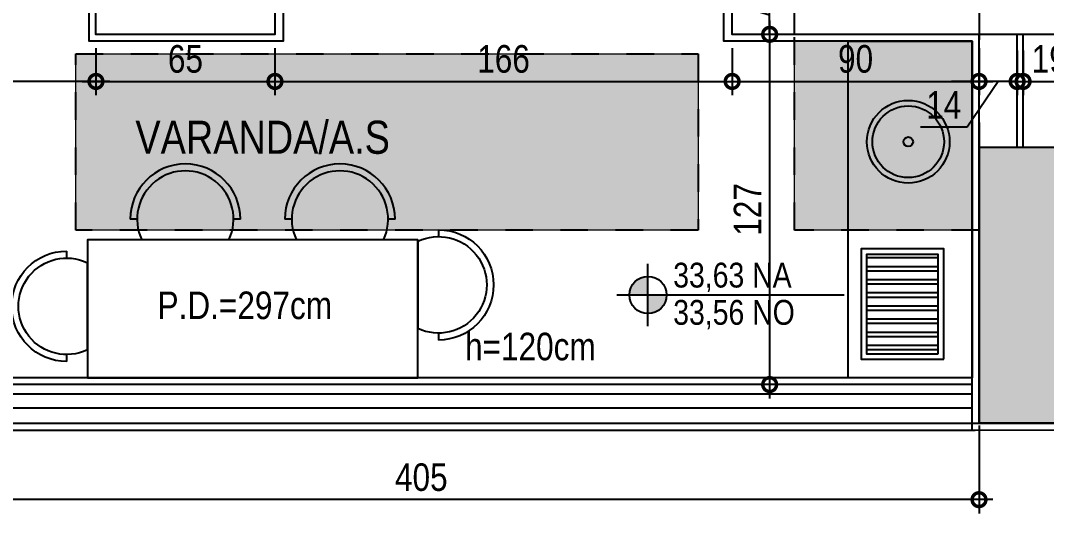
# Model space of a CAD drawing. Header units: metres. Extents: x -23 to 570, y -54 to 184.
# Drawn here: x -8.49 to -4.765, y 46.673 to 48.46 of the extents above; entities that cross this region are included whole.
import ezdxf
from ezdxf.enums import TextEntityAlignment as Align
from ezdxf.xclip import XClip

# ---------------------------------------------------------------- set-up
doc = ezdxf.new("R2010")
doc.units = ezdxf.units.M
doc.header["$XCLIPFRAME"] = 0
doc.header["$PDMODE"] = 35
doc.linetypes.add('DASHEDX2', pattern=[1.5, 1, -0.5])
for name, color, linetype in [('1', 232, 'DASHEDX2'), ('4', 2, 'Continuous'), ('ARQ-DIM', 2, 'Continuous'), ('ARQ-SIM', 1, 'Continuous'), ('ARQ-TXT', 2, 'Continuous'), ('PUC$0$ARQ-ALV ACAB', 4, 'Continuous'), ('PUC$0$ARQ-ALV OSSO', 5, 'Continuous'), ('PUC$0$ARQ-AUX', 7, 'Continuous'), ('PUC$0$ARQ-AUX2', 2, 'Continuous'), ('PUC$0$ARQ-MOB', 7, 'Continuous')]:
    doc.layers.add(name, color=color, linetype=linetype)
doc.layers.add('PUC$0$ARQ-FORRO', color=9, linetype='Continuous', lineweight=5)
doc.styles.add('Adesa', font='ARIALN.TTF')
doc.dimstyles.new('ADESA 1-0050', dxfattribs={"dimtxt": 0.1, "dimasz": 0.1, "dimexe": 0.05, "dimexo": 0.05, "dimgap": 0.03, "dimtad": 1, "dimdec": 1, "dimlfac": 100, "dimzin": 12, "dimtxsty": 'Adesa', "dimblk": 'DOTSMALL', "dimcen": 1, "dimdle": 0.05, "dimclrd": 1, "dimclre": 1, "dimclrt": 256, "dimazin": 3, "dimtm": 1e-09, "dimtfac": 1, "dimtdec": 1, "dimtmove": 1, "dimatfit": 0, "dimldrblk": 'DOTSMALL', "dimfxl": 0.8, "dimtvp": 2, "dimtolj": 1, "dimtzin": 0, "dimarcsym": 0})

# ---------------------------------------------------------------- blocks, each defined once
blk = doc.blocks.new('_DotSmall')
at = {"color": 0, "linetype": 'ByBlock', "const_width": 0.5}
blk.add_lwpolyline([(-0.0625, 0, 1), (0.0625, 0, 1)], format="xyb", close=True, dxfattribs=at)
blk = doc.blocks.new('*D1033')
at = {"layer": 'ARQ-DIM', "color": 1, "lineweight": -2, "transparency": 16777216}
for p, q in [((-9.06, 47.02), (-9.06, 46.6727)), ((-5.01, 46.9912), (-5.01, 46.6727)), ((-4.96, 46.7227), (-9.11, 46.7227))]:
    blk.add_line(p, q, dxfattribs=at)
at = {"layer": 'Defpoints', "color": 0, "transparency": 16777216}
for p in [(-9.06, 47.07, 0), (-5.01, 47.0412, 0), (-9.06, 46.7227)]:
    blk.add_point(p, dxfattribs=at)
at = {"layer": 'ARQ-DIM', "color": 1, "lineweight": -2, "transparency": 16777216, "xscale": 0.1, "yscale": 0.1, "zscale": 0.1, "rotation": 180}
blk.add_blockref('_DotSmall', (-9.06, 46.7227), dxfattribs=at)
at = {"layer": 'ARQ-DIM', "color": 1, "lineweight": -2, "transparency": 16777216, "xscale": 0.1, "yscale": 0.1, "zscale": 0.1}
blk.add_blockref('_DotSmall', (-5.01, 46.7227), dxfattribs=at)
at = {"layer": 'ARQ-DIM', "transparency": 16777216, "insert": (-7.035, 46.8037), "char_height": 0.1, "attachment_point": 5, "style": 'Adesa'}
blk.add_mtext('\\A1;405', dxfattribs=at)
blk = doc.blocks.new('*D1039')
at = {"layer": 'ARQ-DIM', "color": 1, "lineweight": -2, "transparency": 16777216}
for p, q in [((-8.2164, 48.36), (-8.2164, 48.1892)), ((-7.5664, 48.36), (-7.5664, 48.1892)), ((-8.2664, 48.2392), (-7.5164, 48.2392))]:
    blk.add_line(p, q, dxfattribs=at)
at = {"layer": 'Defpoints', "color": 0, "transparency": 16777216}
for p in [(-8.2164, 48.41, 0), (-7.5664, 48.41, 0), (-7.5664, 48.2392)]:
    blk.add_point(p, dxfattribs=at)
at = {"layer": 'ARQ-DIM', "color": 1, "lineweight": -2, "transparency": 16777216, "xscale": 0.1, "yscale": 0.1, "zscale": 0.1, "rotation": 180}
blk.add_blockref('_DotSmall', (-8.2164, 48.2392), dxfattribs=at)
at = {"layer": 'ARQ-DIM', "color": 1, "lineweight": -2, "transparency": 16777216, "xscale": 0.1, "yscale": 0.1, "zscale": 0.1}
blk.add_blockref('_DotSmall', (-7.5664, 48.2392), dxfattribs=at)
at = {"layer": 'ARQ-DIM', "transparency": 16777216, "insert": (-7.8914, 48.3203), "char_height": 0.1, "attachment_point": 5, "style": 'Adesa'}
blk.add_mtext('\\A1;65', dxfattribs=at)
blk = doc.blocks.new('*D1040')
at = {"layer": 'ARQ-DIM', "color": 1, "lineweight": -2, "transparency": 16777216}
for p, q in [((-7.5664, 48.36), (-7.5664, 48.1892)), ((-5.9064, 48.36), (-5.9064, 48.1892)), ((-7.6164, 48.2392), (-5.8564, 48.2392))]:
    blk.add_line(p, q, dxfattribs=at)
at = {"layer": 'Defpoints', "color": 0, "transparency": 16777216}
for p in [(-7.5664, 48.41, 0), (-5.9064, 48.41, 0), (-5.9064, 48.2392)]:
    blk.add_point(p, dxfattribs=at)
at = {"layer": 'ARQ-DIM', "color": 1, "lineweight": -2, "transparency": 16777216, "xscale": 0.1, "yscale": 0.1, "zscale": 0.1, "rotation": 180}
blk.add_blockref('_DotSmall', (-7.5664, 48.2392), dxfattribs=at)
at = {"layer": 'ARQ-DIM', "color": 1, "lineweight": -2, "transparency": 16777216, "xscale": 0.1, "yscale": 0.1, "zscale": 0.1}
blk.add_blockref('_DotSmall', (-5.9064, 48.2392), dxfattribs=at)
at = {"layer": 'ARQ-DIM', "transparency": 16777216, "insert": (-6.7364, 48.3203), "char_height": 0.1, "attachment_point": 5, "style": 'Adesa'}
blk.add_mtext('\\A1;166', dxfattribs=at)
blk = doc.blocks.new('*D1041')
at = {"layer": 'ARQ-DIM', "color": 1, "lineweight": -2, "transparency": 16777216}
for p, q in [((-5.9064, 48.36), (-5.9064, 48.1892)), ((-5.01, 48.36), (-5.01, 48.1892)), ((-5.9564, 48.2392), (-4.96, 48.2392))]:
    blk.add_line(p, q, dxfattribs=at)
at = {"layer": 'Defpoints', "color": 0, "transparency": 16777216}
for p in [(-5.9064, 48.41, 0), (-5.01, 48.41, 0), (-5.01, 48.2392)]:
    blk.add_point(p, dxfattribs=at)
at = {"layer": 'ARQ-DIM', "color": 1, "lineweight": -2, "transparency": 16777216, "xscale": 0.1, "yscale": 0.1, "zscale": 0.1, "rotation": 180}
blk.add_blockref('_DotSmall', (-5.9064, 48.2392), dxfattribs=at)
at = {"layer": 'ARQ-DIM', "color": 1, "lineweight": -2, "transparency": 16777216, "xscale": 0.1, "yscale": 0.1, "zscale": 0.1}
blk.add_blockref('_DotSmall', (-5.01, 48.2392), dxfattribs=at)
at = {"layer": 'ARQ-DIM', "transparency": 16777216, "insert": (-5.4582, 48.3203), "char_height": 0.1, "attachment_point": 5, "style": 'Adesa'}
blk.add_mtext('\\A1;90', dxfattribs=at)
blk = doc.blocks.new('*D1042')
at = {"layer": 'ARQ-DIM', "color": 1, "lineweight": -2, "transparency": 16777216}
for p, q in [((-5.01, 48.3512), (-5.01, 48.1892)), ((-4.8715, 48.3512), (-4.8715, 48.1892)), ((-5.01, 48.2392), (-5.11, 48.2392)), ((-4.9408, 48.2392), (-5.0535, 48.0738)), ((-4.8715, 48.2392), (-5.01, 48.2392)), ((-4.8715, 48.2392), (-5.01, 48.2392)), ((-4.8715, 48.2392), (-4.7715, 48.2392)), ((-5.0535, 48.0738), (-5.223, 48.0738))]:
    blk.add_line(p, q, dxfattribs=at)
at = {"layer": 'Defpoints', "color": 0, "transparency": 16777216}
for p in [(-5.01, 48.4012, 0), (-4.8715, 48.4012, 0), (-5.01, 48.2392)]:
    blk.add_point(p, dxfattribs=at)
at = {"layer": 'ARQ-DIM', "color": 1, "lineweight": -2, "transparency": 16777216, "xscale": 0.1, "yscale": 0.1, "zscale": 0.1}
blk.add_blockref('_DotSmall', (-5.01, 48.2392), dxfattribs=at)
at = {"layer": 'ARQ-DIM', "color": 1, "lineweight": -2, "transparency": 16777216, "xscale": 0.1, "yscale": 0.1, "zscale": 0.1, "rotation": 180}
blk.add_blockref('_DotSmall', (-4.8715, 48.2392), dxfattribs=at)
at = {"layer": 'ARQ-DIM', "transparency": 16777216, "insert": (-5.1382, 48.154), "char_height": 0.1, "attachment_point": 5, "style": 'Adesa'}
blk.add_mtext('\\A1;14', dxfattribs=at)
blk = doc.blocks.new('*D1043')
at = {"layer": 'ARQ-DIM', "color": 1, "lineweight": -2, "transparency": 16777216}
for p, q in [((-4.85, 48.3512), (-4.85, 48.1892)), ((-4.66, 48.3512), (-4.66, 48.1892)), ((-4.9, 48.2392), (-4.61, 48.2392))]:
    blk.add_line(p, q, dxfattribs=at)
at = {"layer": 'Defpoints', "color": 0, "transparency": 16777216}
for p in [(-4.85, 48.4012), (-4.66, 48.4012, 0), (-4.66, 48.2392)]:
    blk.add_point(p, dxfattribs=at)
at = {"layer": 'ARQ-DIM', "color": 1, "lineweight": -2, "transparency": 16777216, "xscale": 0.1, "yscale": 0.1, "zscale": 0.1, "rotation": 180}
blk.add_blockref('_DotSmall', (-4.85, 48.2392), dxfattribs=at)
at = {"layer": 'ARQ-DIM', "color": 1, "lineweight": -2, "transparency": 16777216, "xscale": 0.1, "yscale": 0.1, "zscale": 0.1}
blk.add_blockref('_DotSmall', (-4.66, 48.2392), dxfattribs=at)
at = {"layer": 'ARQ-DIM', "transparency": 16777216, "insert": (-4.755, 48.3203), "char_height": 0.1, "attachment_point": 5, "style": 'Adesa'}
blk.add_mtext('\\A1;19', dxfattribs=at)
blk = doc.blocks.new('*D1045')
at = {"layer": 'ARQ-DIM', "color": 1, "lineweight": -2, "transparency": 16777216}
for p, q in [((-9.3964, 48.8187), (-9.3964, 48.1892)), ((-8.2164, 48.36), (-8.2164, 48.1892)), ((-8.1664, 48.2392), (-9.4464, 48.2392))]:
    blk.add_line(p, q, dxfattribs=at)
at = {"layer": 'Defpoints', "color": 0, "transparency": 16777216}
for p in [(-9.3964, 48.8687, 0), (-8.2164, 48.41, 0), (-9.3964, 48.2392)]:
    blk.add_point(p, dxfattribs=at)
at = {"layer": 'ARQ-DIM', "color": 1, "lineweight": -2, "transparency": 16777216, "xscale": 0.1, "yscale": 0.1, "zscale": 0.1, "rotation": 180}
blk.add_blockref('_DotSmall', (-9.3964, 48.2392), dxfattribs=at)
at = {"layer": 'ARQ-DIM', "color": 1, "lineweight": -2, "transparency": 16777216, "xscale": 0.1, "yscale": 0.1, "zscale": 0.1}
blk.add_blockref('_DotSmall', (-8.2164, 48.2392), dxfattribs=at)
at = {"layer": 'ARQ-DIM', "transparency": 16777216, "insert": (-8.8064, 48.3203), "char_height": 0.1, "attachment_point": 5, "style": 'Adesa'}
blk.add_mtext('\\A1;118', dxfattribs=at)
blk = doc.blocks.new('*D1076')
at = {"layer": 'ARQ-DIM', "color": 1, "lineweight": -2, "transparency": 16777216}
for p, q in [((-5.9154, 48.5236), (-5.9154, 48.693)), ((-5.7702, 48.55), (-5.7702, 48.65)), ((-5.6481, 48.55), (-5.8202, 48.55)), ((-5.7702, 48.41), (-5.7702, 48.55)), ((-5.7702, 48.41), (-5.7702, 48.55)), ((-5.7702, 48.48), (-5.9154, 48.5236)), ((-5.6481, 48.41), (-5.8202, 48.41)), ((-5.7702, 48.41), (-5.7702, 48.31))]:
    blk.add_line(p, q, dxfattribs=at)
at = {"layer": 'Defpoints', "color": 0, "transparency": 16777216}
for p in [(-5.7702, 48.55), (-5.5981, 48.55, 0), (-5.5981, 48.41, 0)]:
    blk.add_point(p, dxfattribs=at)
at = {"layer": 'ARQ-DIM', "color": 1, "lineweight": -2, "transparency": 16777216, "xscale": 0.1, "yscale": 0.1, "zscale": 0.1}
for p, rotation in [((-5.7702, 48.55), 270), ((-5.7702, 48.41), 90)]:
    blk.add_blockref('_DotSmall', p, dxfattribs=dict(at, rotation=rotation))
at = {"layer": 'ARQ-DIM', "transparency": 16777216, "insert": (-5.9956, 48.6083), "char_height": 0.1, "attachment_point": 5, "rotation": 90, "style": 'Adesa'}
blk.add_mtext('\\A1;14', dxfattribs=at)
blk = doc.blocks.new('NipAcOs')
at = {"layer": 'ARQ-SIM'}
h = blk.add_hatch(color=256, dxfattribs=at)
h.dxf.hatch_style = 1
h.paths.add_polyline_path([(0, 0.15, 0.414214), (-0.15, 0), (0, 0)])
h.paths.add_polyline_path([(0.15, 0), (0, 0), (0, -0.15, 0.414214)])
for p, q in [((0, -0.25), (0, 0.25)), ((-0.25, 0), (0.15, 0)), ((0.15, 0), (1.5834, 0))]:
    blk.add_line(p, q, dxfattribs=at)
blk.add_circle((0, 0), 0.15, dxfattribs=at)
at = {"style": 'Adesa'}
for p in [(0.204, 0.06), (0.204, -0.24)]:
    blk.add_attdef('000,00', p, '', height=0.2, dxfattribs=at)
blk = doc.blocks.new('*D1334')
at = {"layer": 'ARQ-DIM', "color": 1, "lineweight": -2, "transparency": 16777216}
for p, q in [((-5.7702, 48.46), (-5.7702, 47.09)), ((-5.6481, 48.41), (-5.8202, 48.41)), ((-5.6481, 47.14), (-5.8202, 47.14))]:
    blk.add_line(p, q, dxfattribs=at)
at = {"layer": 'Defpoints', "color": 0, "transparency": 16777216}
for p in [(-5.5981, 48.41, 0), (-5.7702, 47.14), (-5.5981, 47.14, 0)]:
    blk.add_point(p, dxfattribs=at)
at = {"layer": 'ARQ-DIM', "color": 1, "lineweight": -2, "transparency": 16777216, "xscale": 0.1, "yscale": 0.1, "zscale": 0.1}
for p, rotation in [((-5.7702, 48.41), 90), ((-5.7702, 47.14), 270)]:
    blk.add_blockref('_DotSmall', p, dxfattribs=dict(at, rotation=rotation))
at = {"layer": 'ARQ-DIM', "transparency": 16777216, "insert": (-5.8504, 47.775), "char_height": 0.1, "attachment_point": 5, "rotation": 90, "style": 'Adesa'}
blk.add_mtext('\\A1;127', dxfattribs=at)
blk = doc.blocks.new('PUC$0$pl apto tipo 4 puc')
at = {"layer": 'PUC$0$ARQ-ALV ACAB'}
for p, q in [((9.0318, 3.0262, 0), (5.0252, 3.0262)), ((5.0368, 2.8362, 0), (9.0318, 2.8362, 0))]:
    blk.add_line(p, q, dxfattribs=at)
blk.add_lwpolyline([(4.6663, 3.0274), (5.0368, 3.0262), (5.0368, 1.6162), (5.9381, 1.6162), (5.9381, 1.4462), (5.0168, 1.4459), (5.0168, 0.0059), (3.0556, 0.0062), (3.0556, -0.0782), (2.9056, -0.0782), (2.9056, 0.1562), (4.8668, 0.1559)], dxfattribs=at)
blk.add_lwpolyline([(8.2431, 0.9362), (8.2981, 0.9362), (8.2981, 0.7662), (8.2231, 0.7662), (8.2231, -0.1638), (8.0731, -0.1638), (8.0731, 1.4462), (7.5381, 1.4462), (7.5381, 1.6162), (8.2431, 1.6162)], close=True, dxfattribs=at)
at = {"layer": 'PUC$0$ARQ-ALV OSSO'}
for points in [[(4.6613, 3.0012), (5.0118, 3.0012), (5.0118, 1.5912), (5.0118, 1.5912), (5.9081, 1.5912), (5.9081, 1.4512), (5.0118, 1.4509), (5.0118, 0.0109), (3.0506, 0.0112), (3.0506, -0.0732), (2.9106, -0.0732), (2.9106, 0.1512), (4.8718, 0.1509)], [(4.8518, 2.0012), (4.8518, 1.5912)], [(4.8733, 2.0012), (4.8733, 1.5912)], [(4.6618, 1.5912), (5.0118, 1.5912)]]:
    blk.add_lwpolyline(points, dxfattribs=at)
blk.add_lwpolyline([(8.2181, 0.9112), (8.2681, 0.9112), (8.2681, 0.7712), (8.2181, 0.7712), (8.2181, -0.1588), (8.0781, -0.1588), (8.0781, 1.4512), (7.5681, 1.4512), (7.5681, 1.5912), (8.2181, 1.5912)], close=True, dxfattribs=at)
at = {"layer": 'PUC$0$ARQ-AUX', "elevation": 0}
for points in [[(9.0318, 3.0012), (5.0368, 3.0012)], [(5.0368, 2.8612), (9.0318, 2.8612)]]:
    blk.add_lwpolyline(points, dxfattribs=at)
at = {"layer": 'PUC$0$ARQ-AUX2', "elevation": 0}
for points in [[(5.0368, 2.9462), (9.0318, 2.9462)], [(5.0368, 2.8962), (9.0318, 2.8962)]]:
    blk.add_lwpolyline(points, dxfattribs=at)
blk = doc.blocks.new('PUC$0$BCO')
at = {"layer": 'PUC$0$ARQ-MOB'}
blk.add_line((-0.1581, 0), (0.1581, 0), dxfattribs=at)
for points in [[(-0.2, -0.075), (-0.175, -0.075)], [(0.175, -0.075), (0.2, -0.075)]]:
    blk.add_lwpolyline(points, dxfattribs=at)
for radius, start, end in [(0.175, 154.6231, 25.3769), (0.2, 180, 0)]:
    blk.add_arc((0, -0.075), radius, start, end, dxfattribs=at)
blk = doc.blocks.new('PUC$0$opção layout tipo 2')
at = {"layer": 'PUC$0$ARQ-MOB'}
h = blk.add_hatch(dxfattribs=at)
h.set_pattern_fill('ANSI32', color=256, scale=0.005, angle=315)
h.set_pattern_definition([(180, (220.3352, -63.22298), (-3e-18, -0.047625), []), (180, (220.319325, -63.207106), (-3e-18, -0.047625), [])])
h.paths.add_polyline_path([(-4.3832, -4.653), (-4.3832, -4.293), (-4.6432, -4.293), (-4.6431, -4.653)])
at = {"layer": 'PUC$0$ARQ-MOB', "elevation": 0}
for points in [[(-4.71, -3.52), (-4.26, -3.52), (-4.26, -4.74), (-4.7099, -4.74)], [(-6.2726, -4.74), (-6.2726, -4.24), (-7.4726, -4.24), (-7.4726, -4.74)]]:
    blk.add_lwpolyline(points, close=True, dxfattribs=at)
at = {"layer": 'PUC$0$ARQ-MOB'}
for points in [[(-4.3632, -4.673), (-4.3632, -4.273), (-4.6632, -4.273), (-4.6631, -4.673)], [(-4.3832, -4.653), (-4.3832, -4.293), (-4.6432, -4.293), (-4.6431, -4.653)]]:
    blk.add_lwpolyline(points, close=True, dxfattribs=at)
for radius in [0.15, 0.13, 0.0174]:
    blk.add_circle((-4.492, -3.8846), radius, dxfattribs=at)
at = {"layer": 'PUC$0$ARQ-MOB', "rotation": 180}
for p in [(-7.1168, -4.24, 0), (-6.5555, -4.24, 0)]:
    blk.add_blockref('PUC$0$BCO', p, dxfattribs=at)
at = {"layer": 'PUC$0$ARQ-MOB', "xscale": -1}
for p, rotation in [((-6.2726, -4.4035, 0), 90), ((-7.4726, -4.4812, 0), 270)]:
    blk.add_blockref('PUC$0$BCO', p, dxfattribs=dict(at, rotation=rotation))
blk = doc.blocks.new('PUC$0$pl forro 1')
at = {"layer": 'PUC$0$ARQ-FORRO'}
h = blk.add_hatch(dxfattribs=at)
h.set_pattern_fill('ANGLE', color=256)
h.set_pattern_definition([(0, (21.025, -0.875), (0, 6.985), [5.08, -1.905]), (90, (21.025, -0.875), (-6.985, 4e-16), [5.08, -1.905])])
h.paths.add_polyline_path([(15.9899, -3.7093), (13.9899, -3.7094), (13.9899, -3.7101), (12.7899, -3.7101), (11.9949, -3.7098), (11.9949, -3.7343), (15.9899, -3.7343)])
blk = doc.blocks.new('PUC$0$pl  forro opção 2')
at = {"layer": 'PUC$0$ARQ-FORRO'}
h = blk.add_hatch(color=256, dxfattribs=at)
h.dxf.hatch_style = 1
h.paths.add_polyline_path([(-5.3249, 1.2408), (-4.68, 1.2408), (-4.68, 0.555), (-5.3249, 0.555)])
h.paths.add_polyline_path([(-7.9348, 1.1942), (-5.6749, 1.1942), (-5.6749, 0.555), (-7.9348, 0.555)])
h.paths.add_polyline_path([(-9.0163, 1.9208), (-8.2848, 1.9208), (-8.2848, 0.555), (-8.745, 0.555), (-8.745, 0.0208), (-9.65, 0.0208), (-9.65, 1.6408), (-9.0164, 1.6408)])
h.paths.add_polyline_path([(-9.35, 0.9208), (-9.6, 0.9208), (-9.6, 0.6208), (-9.35, 0.6208)], flags=16)
at = {"layer": 'PUC$0$ARQ-FORRO', "elevation": 0}
for points in [[(-5.3249, 1.2408), (-4.68, 1.2408), (-4.68, 0.555), (-5.3249, 0.555)], [(-7.9348, 1.1942), (-5.6749, 1.1942), (-5.6749, 0.555), (-7.9348, 0.555)]]:
    blk.add_lwpolyline(points, close=True, dxfattribs=at)
blk = doc.blocks.new('PUC')
at = {"layer": 'PUC$0$ARQ-ALV OSSO', "elevation": 0}
blk.add_lwpolyline([(-5.4757, 48.4101), (-2.9088, 48.4101)], dxfattribs=at)
at = {"layer": 'PUC$0$ARQ-ALV OSSO', "color": 6, "rotation": 180}
blk.add_blockref('PUC$0$pl apto tipo 4 puc', (0.0018, 50.0012, 0), dxfattribs=at)
at = {"layer": 'PUC$0$ARQ-FORRO'}
for name, p in [('PUC$0$pl forro 1', (-21.0249, 50.8751, 0)), ('PUC$0$pl  forro opção 2', (-0.355, 47.145, 0))]:
    blk.add_blockref(name, p, dxfattribs=at)
at = {"layer": 'PUC$0$ARQ-MOB'}
blk.add_blockref('PUC$0$opção layout tipo 2', (-0.775, 51.905), dxfattribs=at)
blk = doc.blocks.new('est-lo-07-6sb-r00')
at = {"layer": '4'}
h = blk.add_hatch(color=8, dxfattribs=at)
h.dxf.hatch_style = 1
h.paths.add_polyline_path([(213.004314, 592.98646), (232.004314, 592.98646), (232.004314, 743.98646), (213.004314, 743.98646)], flags=17)
h.paths.add_polyline_path([(517.003016, 942.98646), (353.003016, 942.98646), (353.003016, 923.986062), (498.003016, 923.986062), (498.003016, 465.008359), (498.003039, 465.008359), (498.003039, 450.008359), (498.003039, 395.98646), (517.003016, 395.98646)])
h.paths.add_polyline_path([(3672.003309, 253.001099), (3672.003309, 388.001099), (3637.003309, 388.001099), (3637.003309, 253.001099)])
h.paths.add_polyline_path([(3637.003309, 942.98646), (3637.003194, 872.98646), (3653.003309, 872.98646), (3653.003309, 599.001099), (3637.003309, 599.001099), (3637.003309, 539.001099), (3672.003309, 539.001099), (3672.003309, 942.98646)])
h.paths.add_polyline_path([(3672.003424, 102.001099), (3637.003309, 102.001099), (3637.003309, 42.001099), (3653.003307, 42.001099), (3653.003307, -229.998901), (3637.003309, -229.998901), (3637.003309, -299.998901), (3672.003424, -299.998901)])
h.paths.add_polyline_path([(3075.003309, -299.999844), (3110.003309, -299.999844), (3110.003309, -199.999844), (3075.003309, -199.999844)])
h.paths.add_polyline_path([(3075.003309, 270.500177), (3110.003309, 270.500177), (3110.003309, 370.500177), (3075.003309, 370.500177)])
h.paths.add_polyline_path([(520.003309, 942.98646), (520.003309, 395.98646), (555.003309, 395.98646), (555.003309, 451.98646), (539.003309, 451.98646), (539.003309, 872.98646), (555.003309, 872.98646), (555.003309, 942.98646)])
h.paths.add_polyline_path([(-2102.995138, 253.000177), (-2102.995138, 388.000177), (-2137.995138, 388.000177), (-2137.995138, 253.000177)])
h.paths.add_polyline_path([(-2137.995138, 101.999935), (-2137.995138, -299.999844), (-2102.995138, -299.999844), (-2102.995138, -229.999844), (-2118.995138, -229.999844), (-2118.995138, 41.999935), (-2102.995138, 41.999935), (-2102.995138, 101.999935)])
h.paths.add_polyline_path([(-2137.995141, 942.98646), (-2137.995141, 538.988972), (-2102.995141, 538.988972), (-2102.995141, 598.988972), (-2118.995141, 598.988972), (-2118.995141, 872.98646), (-2102.995141, 872.98646), (-2102.995141, 942.98646)])
h.paths.add_polyline_path([(520.003309, 245.003526), (520.003309, -299.999844), (555.003309, -299.999844), (555.003309, -229.999844), (539.003309, -229.999844), (539.003309, 185.003526), (555.003309, 185.003526), (555.003309, 245.003526)])
h.paths.add_polyline_path([(-34.995574, 942.98646), (-34.995574, 872.98646), (-18.995574, 872.98646), (-18.995574, 455.98646), (-34.995574, 455.98646), (-34.995574, 395.98646), (232.004426, 395.98646), (232.004426, 481.98646), (213.004426, 481.98646), (213.004426, 414.98646), (0.004426, 414.98646), (0.004426, 923.98646), (213.004426, 923.98646), (213.004426, 854.98646), (232.004426, 854.98646), (232.004426, 923.98646), (252.004426, 923.98646), (252.004426, 942.98646)])
h.paths.add_polyline_path([(3075.003309, 842.98646), (3110.003309, 842.98646), (3110.003309, 942.98646), (3075.003309, 942.98646)])
h.paths.add_polyline_path([(2530.003309, -299.999844), (2570.003309, -299.999844), (2570.003309, -199.999844), (2530.003309, -199.999844)])
h.paths.add_polyline_path([(2530.003309, 145.003526), (2570.003309, 145.003526), (2570.003309, 245.003526), (2530.003309, 245.003526)])
h.paths.add_polyline_path([(2530.003309, 395.98646), (2570.003309, 395.98646), (2570.003309, 495.98646), (2530.003309, 495.98646)])
h.paths.add_polyline_path([(2530.003309, 842.98646), (2570.003309, 842.98646), (2570.003309, 942.98646), (2530.003309, 942.98646)])
h.paths.add_polyline_path([(1995.003309, -299.999844), (2030.003309, -299.999844), (2030.003309, -199.999844), (1995.003309, -199.999844)])
h.paths.add_polyline_path([(1995.003309, 145.003526), (2030.003309, 145.003526), (2030.003309, 245.003526), (1995.003309, 245.003526)])
h.paths.add_polyline_path([(1995.003309, 395.98646), (2030.003309, 395.98646), (2030.003309, 495.98646), (1995.003309, 495.98646)])
h.paths.add_polyline_path([(1995.003309, 842.98646), (2030.003309, 842.98646), (2030.003309, 942.98646), (1995.003309, 942.98646)])
h.paths.add_polyline_path([(1460.003309, -299.999844), (1495.003309, -299.999844), (1495.003309, -199.999844), (1460.003309, -199.999844)])
h.paths.add_polyline_path([(1460.003309, 145.003526), (1495.003309, 145.003526), (1495.003309, 245.003526), (1460.003309, 245.003526)])
h.paths.add_polyline_path([(1460.176641, 395.98646), (1495.176641, 395.98646), (1495.176641, 495.98646), (1460.176641, 495.98646)])
h.paths.add_polyline_path([(1460.003309, 842.98646), (1495.003309, 842.98646), (1495.003309, 942.98646), (1460.003309, 942.98646)])
h.paths.add_polyline_path([(925.003309, -299.999844), (960.003309, -299.999844), (960.003309, -199.999844), (925.003309, -199.999844)])
h.paths.add_polyline_path([(925.003309, 145.003526), (960.003309, 145.003526), (960.003309, 245.003526), (925.003309, 245.003526)])
h.paths.add_polyline_path([(925.003309, 395.98646), (960.003309, 395.98646), (960.003309, 495.98646), (925.003309, 495.98646)])
h.paths.add_polyline_path([(925.003309, 842.98646), (960.003309, 842.98646), (960.003309, 942.98646), (925.003309, 942.98646)])
h.paths.add_polyline_path([(-1582.999721, -299.999844), (-1547.999721, -299.999844), (-1547.999721, -199.999844), (-1582.999721, -199.999844)])
h.paths.add_polyline_path([(-500.999721, -299.999844), (-465.999721, -299.999844), (-465.999721, -199.999844), (-500.999721, -199.999844)])
h.paths.add_polyline_path([(-1042.999721, -299.999844), (-1002.999721, -299.999844), (-1002.999721, -199.999844), (-1042.999721, -199.999844)])
h.paths.add_polyline_path([(-500.999721, 145.003526), (-465.999721, 145.003526), (-465.999721, 245.003526), (-500.999721, 245.003526)])
h.paths.add_polyline_path([(-1042.999721, 145.003526), (-1002.999721, 145.003526), (-1002.999721, 245.003526), (-1042.999721, 245.003526)])
h.paths.add_polyline_path([(-500.999721, 395.98646), (-465.999721, 395.98646), (-465.999721, 495.98646), (-500.999721, 495.98646)])
h.paths.add_polyline_path([(-1042.999721, 395.98646), (-1002.999721, 395.98646), (-1002.999721, 495.98646), (-1042.999721, 495.98646)])
h.paths.add_polyline_path([(-1582.999721, 270.500177), (-1547.999721, 270.500177), (-1547.999721, 370.500177), (-1582.999721, 370.500177)])
h.paths.add_polyline_path([(-500.999721, 842.98646), (-465.999721, 842.98646), (-465.999721, 942.98646), (-500.999721, 942.98646)])
h.paths.add_polyline_path([(-1042.999721, 842.98646), (-1002.999721, 842.98646), (-1002.999721, 942.98646), (-1042.999721, 942.98646)])
h.paths.add_polyline_path([(-1582.999721, 842.98646), (-1547.999721, 842.98646), (-1547.999721, 942.98646), (-1582.999721, 942.98646)])
h.paths.add_polyline_path([(-35, 245.003526), (-35, 185.003526), (-19, 185.003526), (-19, -230), (-35, -230), (-35, -300), (517, -300), (517, 245), (498, 245), (498, -281), (0, -281), (0, -19), (255, -19), (255, 245.003526), (178.5, 245.003526), (178.5, 226.003526), (236, 226.003526), (236, 0), (0, 0), (0, 226.003526), (57.5, 226.003526), (57.5, 245.003526)])
at = {"layer": '1'}
for points in [[(-567.98997, -158.57595), (-567.98997, 165.003526)], [(-500.999721, 149), (-500.999721, -199.999844)], [(-567.98997, -229.999844), (-567.98997, -158.57595)], [(-828.988871, -229.999844), (-828.988871, -166.078564)], [(-828.988871, -166.078564), (-602.98997, -166.078564)], [(-602.98997, -166.078564), (-602.98997, -229.999844)], [(-602.98997, -229.999844), (-828.988871, -229.999844)], [(-500.999721, -229.999844), (-567.98997, -229.999844)], [(-1002.999721, -299.999844), (-845.375723, -299.999844)], [(-845.375723, -299.999844), (-584.376971, -299.999844)], [(-584.376971, -299.999844), (-500.999721, -299.999844)]]:
    blk.add_lwpolyline(points, dxfattribs=at)
at = {"layer": '4', "linetype": 'Continuous'}
blk.add_lwpolyline([(-500.999721, -299.999844), (-465.999721, -299.999844), (-465.999721, -199.999844), (-500.999721, -199.999844), (-500.999721, -299.999844)], dxfattribs=at)

msp = doc.modelspace()

# ---------------------------------------------------------------- block references
at = {"linetype": 'Continuous'}
ref = msp.add_blockref('est-lo-07-6sb-r00', (0, 50), dxfattribs=dict(at, xscale=0.01, yscale=0.01, zscale=0.01))
XClip(ref).set_block_clipping_path([(-2382.224773505, -448.6564912002), (3871.2509198365, 448.1901377692)])
msp.add_blockref('PUC', (0, 0))
at = {"layer": 'ARQ-SIM'}
ref = msp.add_blockref('NipAcOs', (-6.2121, 47.4649), dxfattribs=dict(at, xscale=0.45, yscale=0.45, zscale=0.45))
ref.add_attrib('000,00', '33,56 NO', (-6.1203, 47.3569), dxfattribs={"layer": '0', "color": 2, "height": 0.09, "style": 'Adesa'})
ref.add_attrib('000,00', '33,63 NA', (-6.1203, 47.4919), dxfattribs={"layer": '0', "color": 2, "height": 0.09, "style": 'Adesa'})

# ---------------------------------------------------------------- texts
at = {"layer": 'ARQ-TXT', "style": 'Adesa'}
for s, height, p in [('VARANDA/A.S', 0.12, (-7.6111, 48.0392, 0)), ('P.D.=297cm', 0.1, (-7.6759, 47.4274, 0)), ('h=120cm', 0.1, (-6.639, 47.28, 0))]:
    msp.add_text(s, height=height, dxfattribs=at).set_placement(p, align=Align.MIDDLE)

# ---------------------------------------------------------------- dimensions: what is measured, and where the dimension line sits
at = {"layer": 'ARQ-DIM'}
for base, p1, p2, picture, middle in [((-9.3964, 48.2392), (-8.2164, 48.41, 0), (-9.3964, 48.8687, 0), '*D1045', (-8.8064, 48.3203)), ((-5.01, 48.2392, 0), (-5.9064, 48.41, 0), (-5.01, 48.41, 0), '*D1041', (-5.4582, 48.3203, 0))]:
    dim = msp.add_linear_dim(base=base, p1=p1, p2=p2, dimstyle='ADESA 1-0050', override={"dimdec": 0}, dxfattribs=at)
    dim.commit()
    dim.dimension.update_dxf_attribs({"geometry": picture, "text_midpoint": middle})
for base, p2, angle, picture, middle in [((-5.7702, 48.55), (-5.5981, 48.55, 0), 270, '*D1076', (-5.9956, 48.5536)), ((-5.7702, 47.14), (-5.5981, 47.14, 0), 90, '*D1334', (-5.8504, 47.775))]:
    dim = msp.add_linear_dim(base=base, p1=(-5.5981, 48.41, 0), p2=p2, angle=angle, dimstyle='ADESA 1-0050', dxfattribs=at)
    dim.commit()
    dim.dimension.update_dxf_attribs({"geometry": picture, "text_midpoint": middle})
for base, p1, p2, picture, middle in [((-7.5664, 48.2392, 0), (-8.2164, 48.41, 0), (-7.5664, 48.41, 0), '*D1039', (-7.8914, 48.3203, 0)), ((-5.9064, 48.2392, 0), (-7.5664, 48.41, 0), (-5.9064, 48.41, 0), '*D1040', (-6.7364, 48.3203, 0)), ((-4.66, 48.2392, 0), (-4.85, 48.4012, 0), (-4.66, 48.4012, 0), '*D1043', (-4.755, 48.3203, 0))]:
    dim = msp.add_linear_dim(base=base, p1=p1, p2=p2, dimstyle='ADESA 1-0050', dxfattribs=at)
    dim.commit()
    dim.dimension.update_dxf_attribs({"geometry": picture, "text_midpoint": middle})
dim = msp.add_linear_dim(base=(-5.01, 48.2392), p1=(-4.8715, 48.4012, 0), p2=(-5.01, 48.4012, 0), dimstyle='ADESA 1-0050', override={"dimdec": 0}, dxfattribs=at)
dim.commit()
dim.dimension.update_dxf_attribs({"geometry": '*D1042', "text_midpoint": (-5.0835, 48.0738), "dimtype": 160})
dim = msp.add_linear_dim(base=(-9.06, 46.7227), p1=(-5.01, 47.0412, 0), p2=(-9.06, 47.07, 0), angle=180, dimstyle='ADESA 1-0050', override={"dimdec": 0}, dxfattribs=at)
dim.commit()
dim.dimension.update_dxf_attribs({"geometry": '*D1033', "text_midpoint": (-7.035, 46.8037)})

doc.saveas('drawing.dxf')
